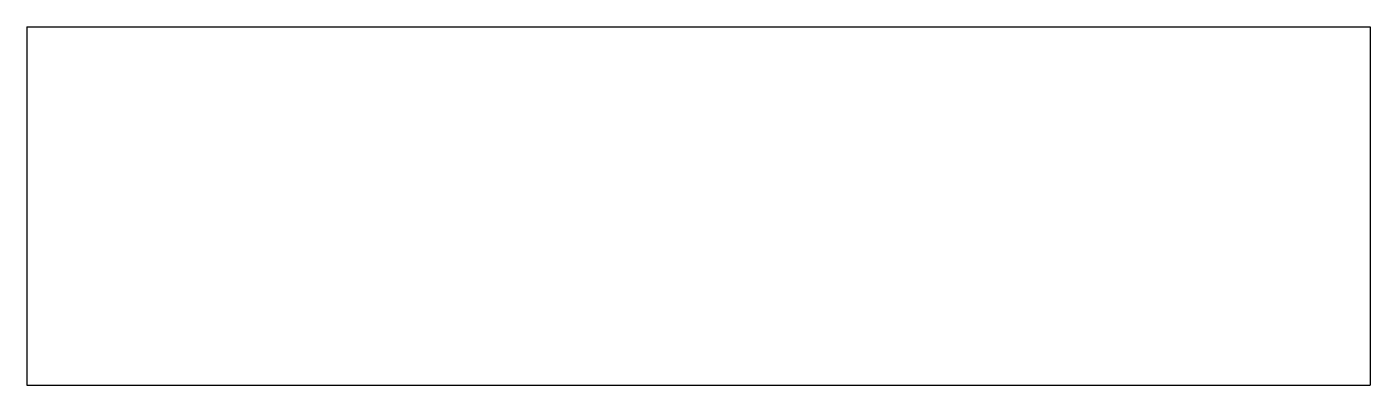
# Model space of a CAD drawing. Header units: millimetres. Extents: x -199 to 0, y 0 to 53.
import ezdxf

# ---------------------------------------------------------------- set-up
doc = ezdxf.new("R2010")
doc.units = ezdxf.units.MM
doc.layers.add('flat', color=7, linetype='CONTINUOUS')

msp = doc.modelspace()

# ---------------------------------------------------------------- linework, layer by layer
at = {"layer": 'flat'}
for p, q in [((-199, 53), (0, 53)), ((-199, 53), (-199, 0)), ((0, 53), (0, 0)), ((-199, 0), (0, 0))]:
    msp.add_line(p, q, dxfattribs=at)

doc.saveas('drawing.dxf')
